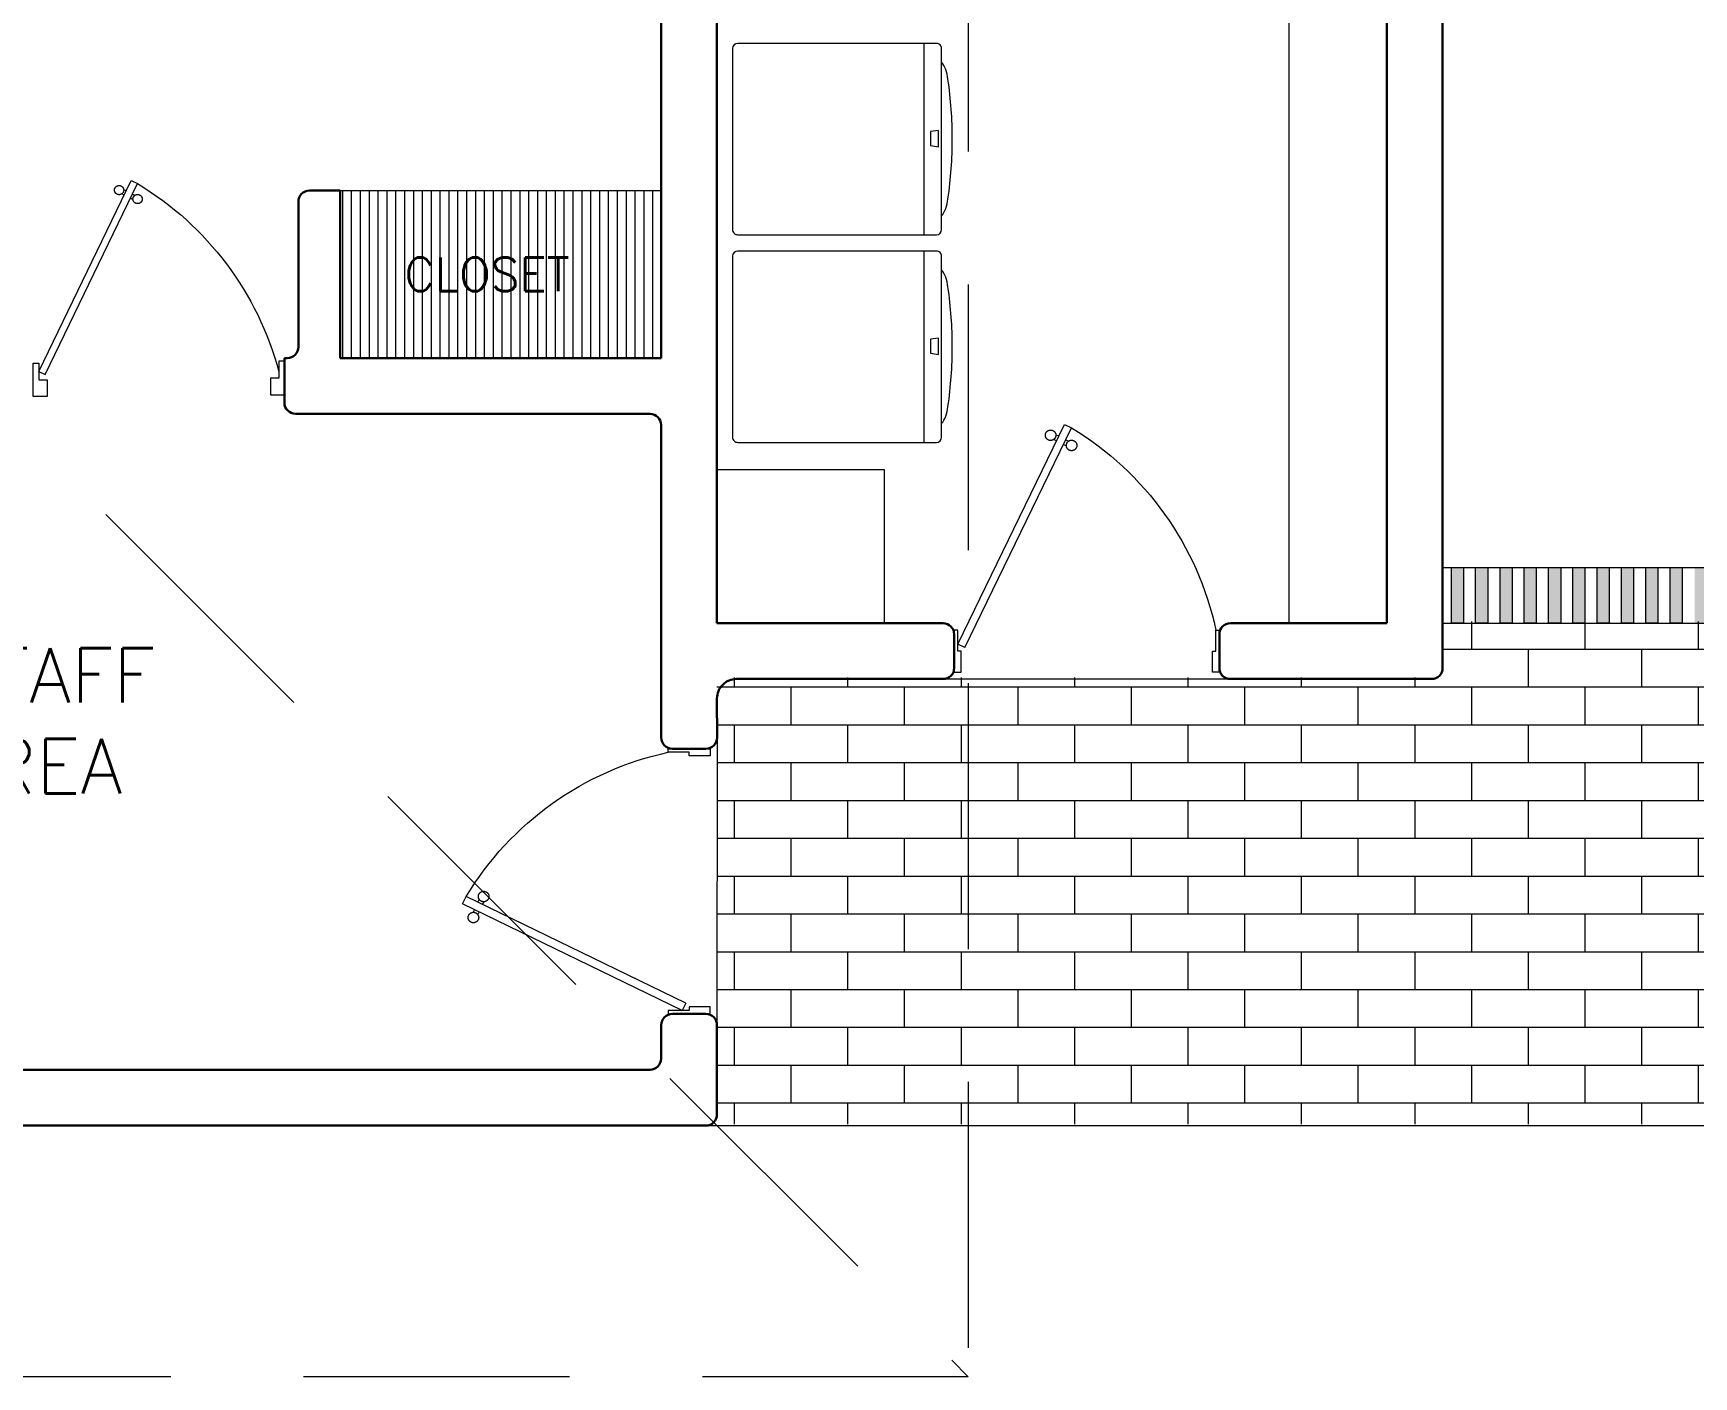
# Model space of a CAD drawing. Header units: metres. Extents: x -44 to 358, y -286 to 66.
# Drawn here: x 23.84 to 29.79, y -91.77 to -86.95 of the extents above; entities that cross this region are included whole.
import ezdxf

# ---------------------------------------------------------------- set-up
doc = ezdxf.new("R2010")
doc.units = ezdxf.units.M
doc.header["$LTSCALE"] = 0.3
doc.linetypes.add('HIDDEN2', pattern=[4.7625, 3.175, -1.5875])
for name, color, linetype, lineweight in [('A-DOOR', 7, 'Continuous', 5), ('A-WALL', 7, 'Continuous', 30), ('baños', 141, 'Continuous', 0), ('closets', 33, 'Continuous', 0), ('Columnas', 7, 'Continuous', 18), ('MOBILIARIOS', 252, 'Continuous', 0), ('piso', 251, 'Continuous', 18)]:
    doc.layers.add(name, color=color, linetype=linetype, lineweight=lineweight)
doc.layers.add('hatch piso', color=253, linetype='Continuous', lineweight=0, transparency=0.7)
doc.layers.add('Techos 1', color=7, linetype='HIDDEN2', lineweight=9, true_color=0x42391a)
doc.layers.add('TEXTOS', color=4, linetype='Continuous')

# ---------------------------------------------------------------- blocks, each defined once
blk = doc.blocks.new('puerta 1.00')
at = {"layer": 'A-DOOR'}
for p, q in [((-0.15, -0.0125), (-0.9369, -0.3949)), ((-0.1376, -0.038), (-0.9245, -0.4204)), ((-0.1376, -0.038), (-0.15, -0.0125)), ((-0.8777, -0.3661), (-0.8826, -0.3559)), ((-0.9369, -0.3949), (-0.9245, -0.4204)), ((-0.8946, -0.3743), (-0.8996, -0.3641)), ((-0.8822, -0.3998), (-0.8772, -0.4101)), ((-0.8653, -0.3916), (-0.8603, -0.4018))]:
    blk.add_line(p, q, dxfattribs=at)
for points in [[(-0.05, 0), (-0.05, -0.025), (-0.125, -0.025), (-0.125, -0.0125), (-0.2, -0.0125), (-0.2, 0), (-0.05, 0)], [(-0.05, -0.95), (-0.05, -0.925), (-0.125, -0.925), (-0.125, -0.9375), (-0.2, -0.9375), (-0.2, -0.95), (-0.05, -0.95)]]:
    blk.add_lwpolyline(points, dxfattribs=at)
blk.add_arc((0.0366, 0.1602), 1.1229, 211.13358, 257.83427, dxfattribs=at)
for points in [[(-0.8982, -0.3642), (-0.9033, -0.3642), (-0.912, -0.3591), (-0.917, -0.3504), (-0.917, -0.3403), (-0.912, -0.3316), (-0.9033, -0.3265), (-0.8932, -0.3265), (-0.8844, -0.3316), (-0.8794, -0.3403), (-0.8794, -0.3504), (-0.8844, -0.3591), (-0.8932, -0.3642), (-0.8982, -0.3642)], [(-0.8617, -0.4394), (-0.8667, -0.4394), (-0.8754, -0.4344), (-0.8805, -0.4256), (-0.8805, -0.4156), (-0.8754, -0.4068), (-0.8667, -0.4018), (-0.8566, -0.4018), (-0.8479, -0.4068), (-0.8428, -0.4156), (-0.8428, -0.4257), (-0.8479, -0.4344), (-0.8566, -0.4394), (-0.8617, -0.4394)]]:
    blk.add_open_spline(points, degree=2, dxfattribs=at)
blk = doc.blocks.new('P90')
at = {"layer": 'A-DOOR'}
for p, q in [((-0.0476, -0.8576), (0.6364, -0.5264)), ((0.5992, -0.5445), (0.5949, -0.5355)), ((0.6473, -0.5489), (0.6364, -0.5264)), ((-0.0368, -0.88), (0.6473, -0.5489)), ((0.5843, -0.5517), (0.58, -0.5427)), ((0.5952, -0.5741), (0.5995, -0.5831)), ((0.6101, -0.5669), (0.6144, -0.5759)), ((-0.0368, -0.88), (-0.0476, -0.8576))]:
    blk.add_line(p, q, dxfattribs=at)
for points in [[(-0.06, -0.02), (-0.06, -0.05), (-0.12, -0.05), (-0.12, 0), (0, 0), (0, -0.02)], [(-0.0668, -0.88), (-0.0668, -0.85), (-0.1268, -0.85), (-0.1268, -0.9), (-0.0068, -0.9), (-0.0068, -0.88)]]:
    blk.add_lwpolyline(points, close=True, dxfattribs=at)
blk.add_arc((-0.3259, -1.105), 1.1228, 31.0139, 75.07969, dxfattribs=at)
for points in [[(0.5812, -0.5096), (0.5857, -0.5096), (0.5933, -0.5141), (0.5977, -0.5218), (0.5977, -0.5306), (0.5933, -0.5383), (0.5856, -0.5427), (0.5767, -0.5427), (0.5691, -0.5383), (0.5647, -0.5306), (0.5647, -0.5217), (0.5691, -0.514), (0.5768, -0.5096), (0.5812, -0.5096)], [(0.6133, -0.5758), (0.6177, -0.5758), (0.6254, -0.5803), (0.6298, -0.5879), (0.6298, -0.5968), (0.6253, -0.6045), (0.6176, -0.6089), (0.6088, -0.6089), (0.6011, -0.6044), (0.5967, -0.5967), (0.5967, -0.5879), (0.6011, -0.5802), (0.6088, -0.5758), (0.6133, -0.5758)]]:
    blk.add_open_spline(points, degree=2, dxfattribs=at)
blk = doc.blocks.new('PL BASE 1N NASAS 09')
at = {"layer": 'A-DOOR'}
h = blk.add_hatch(color=256, dxfattribs=at)
h.dxf.hatch_style = 1
h.paths.add_polyline_path([(-108.9454, -53.2497), (-108.9021, -53.2497), (-108.9021, -53.4497), (-108.9454, -53.4497)])
h.paths.add_polyline_path([(-109.0329, -53.2497), (-108.9897, -53.2497), (-108.9897, -53.4497), (-109.0329, -53.4497)])
h.paths.add_polyline_path([(-109.1205, -53.2497), (-109.0772, -53.2497), (-109.0772, -53.4497), (-109.1205, -53.4497)])
h.paths.add_polyline_path([(-109.207, -53.2497), (-109.1637, -53.2497), (-109.1637, -53.4497), (-109.207, -53.4497)])
h.paths.add_polyline_path([(-109.2945, -53.2497), (-109.2512, -53.2497), (-109.2512, -53.4497), (-109.2945, -53.4497)])
h.paths.add_polyline_path([(-109.381, -53.2497), (-109.3378, -53.2497), (-109.3378, -53.4497), (-109.381, -53.4497)])
h.paths.add_polyline_path([(-109.4686, -53.2497), (-109.4253, -53.2497), (-109.4253, -53.4497), (-109.4686, -53.4497)])
h.paths.add_polyline_path([(-109.5551, -53.2497), (-109.5118, -53.2497), (-109.5118, -53.4497), (-109.5551, -53.4497)])
h.paths.add_polyline_path([(-109.6426, -53.2497), (-109.5994, -53.2497), (-109.5994, -53.4497), (-109.6426, -53.4497)])
h.paths.add_polyline_path([(-109.7302, -53.2497), (-109.6869, -53.2497), (-109.6869, -53.4497), (-109.7302, -53.4497)])
h.paths.add_polyline_path([(-109.8177, -53.2497), (-109.7744, -53.2497), (-109.7744, -53.4497), (-109.8177, -53.4497)])
h.paths.add_polyline_path([(-109.9042, -53.2497), (-109.861, -53.2497), (-109.861, -53.4497), (-109.9042, -53.4497)])
h.paths.add_polyline_path([(-109.9918, -53.2497), (-109.9485, -53.2497), (-109.9485, -53.4497), (-109.9918, -53.4497)])
h.paths.add_polyline_path([(-110.0783, -53.2497), (-110.035, -53.2497), (-110.035, -53.4497), (-110.0783, -53.4497)])
h.paths.add_polyline_path([(-110.1658, -53.2497), (-110.1225, -53.2497), (-110.1225, -53.4497), (-110.1658, -53.4497)])
h.paths.add_polyline_path([(-110.2523, -53.2497), (-110.2091, -53.2497), (-110.2091, -53.4497), (-110.2523, -53.4497)])
h.paths.add_polyline_path([(-110.3399, -53.2497), (-110.2966, -53.2497), (-110.2966, -53.4497), (-110.3399, -53.4497)])
h.paths.add_polyline_path([(-110.4058, -53.2497), (-110.3625, -53.2497), (-110.3625, -53.4497), (-110.4058, -53.4497)])
h.paths.add_polyline_path([(-110.4933, -53.2497), (-110.45, -53.2497), (-110.45, -53.4497), (-110.4933, -53.4497)])
h.paths.add_polyline_path([(-110.5798, -53.2497), (-110.5366, -53.2497), (-110.5366, -53.4497), (-110.5798, -53.4497)])
h.paths.add_polyline_path([(-110.6674, -53.2497), (-110.6241, -53.2497), (-110.6241, -53.4497), (-110.6674, -53.4497)])
h.paths.add_polyline_path([(-110.7539, -53.2497), (-110.7106, -53.2497), (-110.7106, -53.4497), (-110.7539, -53.4497)])
h.paths.add_polyline_path([(-110.8414, -53.2497), (-110.7982, -53.2497), (-110.7982, -53.4497), (-110.8414, -53.4497)])
h.paths.add_polyline_path([(-110.9279, -53.2497), (-110.8847, -53.2497), (-110.8847, -53.4497), (-110.9279, -53.4497)])
h.paths.add_polyline_path([(-111.0155, -53.2497), (-110.9722, -53.2497), (-110.9722, -53.4497), (-111.0155, -53.4497)])
h.paths.add_polyline_path([(-111.103, -53.2497), (-111.0597, -53.2497), (-111.0597, -53.4497), (-111.103, -53.4497)])
h.paths.add_polyline_path([(-111.1905, -53.2497), (-111.1473, -53.2497), (-111.1473, -53.4497), (-111.1905, -53.4497)])
h.paths.add_polyline_path([(-111.2771, -53.2497), (-111.2338, -53.2497), (-111.2338, -53.4497), (-111.2771, -53.4497)])
h.paths.add_polyline_path([(-111.3646, -53.2497), (-111.3213, -53.2497), (-111.3213, -53.4497), (-111.3646, -53.4497)])
h.paths.add_polyline_path([(-111.4511, -53.2497), (-111.4079, -53.2497), (-111.4079, -53.4497), (-111.4511, -53.4497)])
h.paths.add_polyline_path([(-111.5387, -53.2497), (-111.4954, -53.2497), (-111.4954, -53.4497), (-111.5387, -53.4497)])
h.paths.add_polyline_path([(-111.6252, -53.2497), (-111.5819, -53.2497), (-111.5819, -53.4497), (-111.6252, -53.4497)])
h.paths.add_polyline_path([(-111.7127, -53.2497), (-111.6695, -53.2497), (-111.6695, -53.4497), (-111.7127, -53.4497)])
h.paths.add_polyline_path([(-111.7993, -53.2497), (-111.756, -53.2497), (-111.756, -53.4497), (-111.7993, -53.4497)], flags=0)
h.paths.add_polyline_path([(-106.5056, -53.2497), (-106.4623, -53.2497), (-106.4623, -53.4497), (-106.5056, -53.4497)])
h.paths.add_polyline_path([(-106.5921, -53.2497), (-106.5488, -53.2497), (-106.5488, -53.4497), (-106.5921, -53.4497)])
h.paths.add_polyline_path([(-106.6796, -53.2497), (-106.6363, -53.2497), (-106.6363, -53.4497), (-106.6796, -53.4497)])
h.paths.add_polyline_path([(-106.7661, -53.2497), (-106.7229, -53.2497), (-106.7229, -53.4497), (-106.7661, -53.4497)])
h.paths.add_polyline_path([(-106.8537, -53.2497), (-106.8104, -53.2497), (-106.8104, -53.4497), (-106.8537, -53.4497)])
h.paths.add_polyline_path([(-107.0277, -53.2497), (-106.9845, -53.2497), (-106.9845, -53.4497), (-107.0277, -53.4497)])
h.paths.add_polyline_path([(-106.9412, -53.2497), (-106.8979, -53.2497), (-106.8979, -53.4497), (-106.9412, -53.4497)])
h.paths.add_polyline_path([(-107.1153, -53.2497), (-107.072, -53.2497), (-107.072, -53.4497), (-107.1153, -53.4497)])
h.paths.add_polyline_path([(-107.2028, -53.2497), (-107.1595, -53.2497), (-107.1595, -53.4497), (-107.2028, -53.4497)])
h.paths.add_polyline_path([(-107.2893, -53.2497), (-107.2461, -53.2497), (-107.2461, -53.4497), (-107.2893, -53.4497)])
h.paths.add_polyline_path([(-107.3769, -53.2497), (-107.3336, -53.2497), (-107.3336, -53.4497), (-107.3769, -53.4497)])
h.paths.add_polyline_path([(-107.4634, -53.2497), (-107.4201, -53.2497), (-107.4201, -53.4497), (-107.4634, -53.4497)])
h.paths.add_polyline_path([(-107.5509, -53.2497), (-107.5076, -53.2497), (-107.5076, -53.4497), (-107.5509, -53.4497)])
h.paths.add_polyline_path([(-107.6384, -53.2497), (-107.5952, -53.2497), (-107.5952, -53.4497), (-107.6384, -53.4497)])
h.paths.add_polyline_path([(-107.726, -53.2497), (-107.6827, -53.2497), (-107.6827, -53.4497), (-107.726, -53.4497)])
h.paths.add_polyline_path([(-107.8125, -53.2497), (-107.7692, -53.2497), (-107.7692, -53.4497), (-107.8125, -53.4497)])
h.paths.add_polyline_path([(-107.9, -53.2497), (-107.8568, -53.2497), (-107.8568, -53.4497), (-107.9, -53.4497)])
h.paths.add_polyline_path([(-107.9866, -53.2497), (-107.9433, -53.2497), (-107.9433, -53.4497), (-107.9866, -53.4497)])
h.paths.add_polyline_path([(-108.0741, -53.2497), (-108.0308, -53.2497), (-108.0308, -53.4497), (-108.0741, -53.4497)])
h.paths.add_polyline_path([(-108.1606, -53.2497), (-108.1174, -53.2497), (-108.1174, -53.4497), (-108.1606, -53.4497)])
h.paths.add_polyline_path([(-108.2482, -53.2497), (-108.2049, -53.2497), (-108.2049, -53.4497), (-108.2482, -53.4497)])
h.paths.add_polyline_path([(-108.3357, -53.2497), (-108.2924, -53.2497), (-108.2924, -53.4497), (-108.3357, -53.4497)])
h.paths.add_polyline_path([(-108.4232, -53.2497), (-108.3799, -53.2497), (-108.3799, -53.4497), (-108.4232, -53.4497)])
h.paths.add_polyline_path([(-108.5097, -53.2497), (-108.4665, -53.2497), (-108.4665, -53.4497), (-108.5097, -53.4497)])
h.paths.add_polyline_path([(-108.5973, -53.2497), (-108.554, -53.2497), (-108.554, -53.4497), (-108.5973, -53.4497)])
h.paths.add_polyline_path([(-108.6838, -53.2497), (-108.6405, -53.2497), (-108.6405, -53.4497), (-108.6838, -53.4497)])
h.paths.add_polyline_path([(-108.7713, -53.2497), (-108.7281, -53.2497), (-108.7281, -53.4497), (-108.7713, -53.4497)])
h.paths.add_polyline_path([(-108.8579, -53.2497), (-108.8146, -53.2497), (-108.8146, -53.4497), (-108.8579, -53.4497)])
edge = h.paths.add_edge_path()
edge.add_line((-111.756, -53.2497), (-111.756, -53.4497))
edge.add_line((-111.757, -53.4497), (-111.7993, -53.4497))
edge.add_line((-111.7993, -53.4497), (-111.7993, -53.2497))
edge.add_line((-111.7993, -53.2497), (-111.757, -53.2497))
h = blk.add_hatch(color=256, dxfattribs=at)
h.dxf.hatch_style = 1
h.paths.add_polyline_path([(-111.756, -53.2497), (-111.7993, -53.2497), (-111.7993, -53.4497), (-111.756, -53.4497)])
at = {"layer": 'closets', "transparency": 33554687}
h = blk.add_hatch(dxfattribs=at)
h.set_pattern_fill('LINE', color=256, scale=0.01, angle=90)
h.set_pattern_definition([(90, (-221.61947, 143.81628), (-0.03175, 2e-18), [])])
h.paths.add_polyline_path([(-115.7811, -51.8997), (-114.6315, -51.8997), (-114.6315, -52.4997), (-115.7811, -52.4997)])
at = {"layer": 'A-DOOR'}
for p, q in [((-111.8311, -53.2497), (-106.4311, -53.2497)), ((-111.7993, -53.2497), (-111.757, -53.2497)), ((-111.7993, -53.4497), (-111.7993, -53.2497)), ((-111.756, -53.2497), (-111.756, -53.4497)), ((-111.8311, -53.4497), (-106.4311, -53.4497)), ((-111.757, -53.4497), (-111.7993, -53.4497))]:
    blk.add_line(p, q, dxfattribs=at)
for points in [[(-111.7993, -53.2497), (-111.756, -53.2497), (-111.756, -53.4497), (-111.7993, -53.4497)], [(-111.7128, -53.2497), (-111.6695, -53.2497), (-111.6695, -53.4497), (-111.7128, -53.4497)], [(-111.6252, -53.2497), (-111.582, -53.2497), (-111.582, -53.4497), (-111.6252, -53.4497)], [(-111.5387, -53.2497), (-111.4954, -53.2497), (-111.4954, -53.4497), (-111.5387, -53.4497)], [(-111.4512, -53.2497), (-111.4079, -53.2497), (-111.4079, -53.4497), (-111.4512, -53.4497)], [(-111.3646, -53.2497), (-111.3214, -53.2497), (-111.3214, -53.4497), (-111.3646, -53.4497)], [(-111.2771, -53.2497), (-111.2338, -53.2497), (-111.2338, -53.4497), (-111.2771, -53.4497)], [(-111.1906, -53.2497), (-111.1473, -53.2497), (-111.1473, -53.4497), (-111.1906, -53.4497)], [(-111.103, -53.2497), (-111.0598, -53.2497), (-111.0598, -53.4497), (-111.103, -53.4497)], [(-111.0155, -53.2497), (-110.9723, -53.2497), (-110.9723, -53.4497), (-111.0155, -53.4497)]]:
    blk.add_lwpolyline(points, close=True, dxfattribs=at)
at = {"layer": 'A-WALL'}
for p, q in [((-114.6311, -52.4997), (-114.6311, -49.0897)), ((-112.0311, -53.4497), (-112.0311, -51.1497)), ((-111.8311, -53.6097), (-111.8311, -51.1497)), ((-115.9311, -52.4597), (-115.9311, -51.9397)), ((-115.7811, -51.8997), (-115.8911, -51.8997)), ((-115.7811, -52.4997), (-115.7811, -51.8997)), ((-115.9811, -52.4997), (-115.9711, -52.4997)), ((-115.9811, -52.6597), (-115.9811, -52.4997)), ((-115.7811, -52.4997), (-114.6311, -52.4997)), ((-114.4311, -53.4497), (-113.6211, -53.4497)), ((-112.6311, -53.4897), (-112.6311, -53.6097)), ((-112.5911, -53.4497), (-112.0311, -53.4497)), ((-112.5911, -53.6497), (-111.8711, -53.6497))]:
    blk.add_line(p, q, dxfattribs=at)
for points in [[(-114.4311, -53.4497), (-114.4311, -49.4897, -0.414214), (-114.3911, -49.4497), (-113.8711, -49.4497, 0.414214), (-113.8311, -49.4097), (-113.8311, -49.2897, 0.414214), (-113.8711, -49.2497), (-114.3911, -49.2497, -0.414214), (-114.4311, -49.2097), (-114.4311, -48.8897, 0.414214), (-114.4711, -48.8497), (-114.6811, -48.8497)], [(-115.9416, -52.6997), (-114.6711, -52.6997, -0.414086), (-114.6311, -52.7397), (-114.6306, -53.8597, 0.414086), (-114.5906, -53.8997), (-114.4705, -53.8997, 0.415429), (-114.4305, -53.8596), (-114.4311, -53.7197, -0.414214), (-114.3611, -53.6497), (-113.6511, -53.6497)], [(-114.3611, -53.6497), (-113.6211, -53.6497, 0.414214), (-113.5811, -53.6097), (-113.5811, -53.4897)]]:
    blk.add_lwpolyline(points, format="xyb", dxfattribs=at)
blk.add_lwpolyline([(-112.0311, -53.4497), (-112.0311, -51.8162)], dxfattribs=at)
blk.add_lwpolyline([(-114.6711, -55.0497), (-116.9911, -55.0497, 0.414214), (-117.0311, -55.0897), (-117.0311, -55.2097, 0.414214), (-116.9911, -55.2497), (-114.4711, -55.2497, 0.414214), (-114.4311, -55.2097), (-114.4311, -54.8897, 0.414214), (-114.4711, -54.8497), (-114.5911, -54.8497, 0.414214), (-114.6311, -54.8897), (-114.6311, -55.0097, -0.414214)], format="xyb", close=True, dxfattribs=at)
for centre, start, end in [((-115.8911, -51.9397), 90, 180), ((-115.9711, -52.4597), 270, 360), ((-115.9411, -52.6597), 180, 270), ((-113.6211, -53.4897), 0, 90), ((-112.5911, -53.4897), 90, 180), ((-112.5911, -53.6097), 180, 270), ((-111.8711, -53.6097), 270, 360)]:
    blk.add_arc(centre, 0.04, start, end, dxfattribs=at)
at = {"layer": 'closets', "transparency": 33554687}
blk.add_line((-115.7811, -51.8997), (-114.6311, -51.8997), dxfattribs=at)
at = {"layer": 'MOBILIARIOS'}
blk.add_line((-112.3815, -53.4497), (-112.3815, -51.2997), dxfattribs=at)
blk.add_lwpolyline([(-114.4315, -52.8997), (-113.8315, -52.8997), (-113.8315, -53.4497)], dxfattribs=at)
at = {"layer": 'piso'}
for p, q in [((-113.6211, -53.6497), (-112.5911, -53.6497)), ((-114.4305, -53.8596), (-114.4311, -54.8897)), ((-114.4711, -55.2497), (-106.3911, -55.2497))]:
    blk.add_line(p, q, dxfattribs=at)
at = {"layer": 'Techos 1'}
for p, q in [((-113.5311, -47.9497), (-113.5311, -56.1497)), ((-117.6311, -52.0497), (-113.5311, -56.1497)), ((-113.5311, -56.1497), (-123.3311, -56.1498))]:
    blk.add_line(p, q, dxfattribs=at)
at = {"layer": 'A-DOOR', "xscale": -1}
for name, p, rotation in [('P90', (-115.9811, -52.5114), 270), ('puerta 1.00', (-113.5811, -53.6747), 90), ('puerta 1.00', (-114.4056, -54.8497), 180)]:
    blk.add_blockref(name, p, dxfattribs=dict(at, rotation=rotation))
at = {"layer": 'TEXTOS'}
for s, insert, char_height, width, attachment_point in [('\\pxqc;{\\Fromans|c0;\\H0.8x;CLOSET\\H1.25x; }', (-113.5584, -52.2599), 0.15, 3.392974, 9), ('{\\Fromans|c0;STAFF \\PAREA}', (-117.1966, -54.0596), 0.195, 3.422974, 7)]:
    blk.add_mtext(s, dxfattribs=dict(at, insert=insert, char_height=char_height, width=width, attachment_point=attachment_point))
blk = doc.blocks.new('cl02b-planta')
blk.add_lwpolyline([(1.0729, 0.6704), (0.3871, 0.6704)])
blk.add_lwpolyline([(0.7026, 0.6181), (0.7608, 0.6181), (0.757, 0.6473), (0.7064, 0.6473)], close=True)
for centre, start, end in [((0.4058, 1.3378), 90, 180), ((1.0541, 1.3378), 0, 90), ((0.4058, 0.626), 180, 270), ((1.0541, 0.626), 270, 360)]:
    blk.add_arc(centre, 0.0187, start, end)
for points in [[(0.3871, 1.3378), (0.3871, 1.1005), (0.3871, 0.8633), (0.3871, 0.626)], [(1.0541, 1.3565), (0.838, 1.3565), (0.6219, 1.3565), (0.4058, 1.3565)], [(1.0729, 0.626), (1.0729, 0.8633), (1.0729, 1.1005), (1.0729, 1.3378)], [(0.4058, 0.6072), (0.4221, 0.6072), (0.4385, 0.6072), (0.4549, 0.6072)]]:
    blk.add_open_spline(points, degree=3)
for points, knots in [([(0.4549, 0.6072), (0.6383, 0.6072), (0.8216, 0.6072), (1.005, 0.6072), (1.0214, 0.6072), (1.0378, 0.6072), (1.0541, 0.6072)], [-3.008028, -3.008028, -3.008028, -3.008028, -1.202999, -1.202999, -1.202999, -1.041988, -1.041988, -1.041988, -1.041988]), ([(0.4549, 0.6072), (0.4673, 0.5945), (0.4923, 0.5878), (0.5896, 0.5738), (0.6583, 0.5691), (0.73, 0.5691)], [-2.130599, -2.130599, -2.130599, -2.130599, -1.882644, -1.882644, -1.083277, -1.083277, -1.083277, -1.083277]), ([(0.73, 0.5691), (0.8016, 0.5691), (0.8703, 0.5738), (0.9676, 0.5878), (0.9926, 0.5945), (1.005, 0.6072)], [-1.083277, -1.083277, -1.083277, -1.083277, -0.28391, -0.28391, -0.035954, -0.035954, -0.035954, -0.035954])]:
    blk.add_open_spline(points, degree=3, knots=knots)
blk = doc.blocks.new('A$C74a5ad94')
at = {"layer": 'hatch piso'}
h = blk.add_hatch(dxfattribs=at)
h.set_pattern_fill('AR-BRSTD', color=256, scale=0.002)
h.set_pattern_definition([(0, (-43.34314, 7.3055), (0, 0.1354836), []), (90, (-43.34314, 7.3055), (-0.2032, 0.1354836), [0.1354836, -0.1354836])])
h.paths.add_polyline_path([(17.0646, 0.9055), (17.0646, 2.5055), (19.6646, 2.5055), (19.6646, 2.7055), (25.0646, 2.7055), (25.0632, 0.9055)])
at = {"layer": 'baños'}
blk.add_blockref('PL BASE 1N NASAS 09', (131.4957, 56.1498), dxfattribs=at)
at = {"layer": 'MOBILIARIOS', "rotation": 89.99999999999999}
for p in [(18.4767, 3.7046), (18.4767, 2.9605)]:
    blk.add_blockref('cl02b-planta', p, dxfattribs=at)

msp = doc.modelspace()

# ---------------------------------------------------------------- block references
at = {"layer": 'Columnas', "ltscale": 0.2}
msp.add_blockref('A$C74a5ad94', (9.2272544, -91.7655679), dxfattribs=at)

doc.saveas('drawing.dxf')
